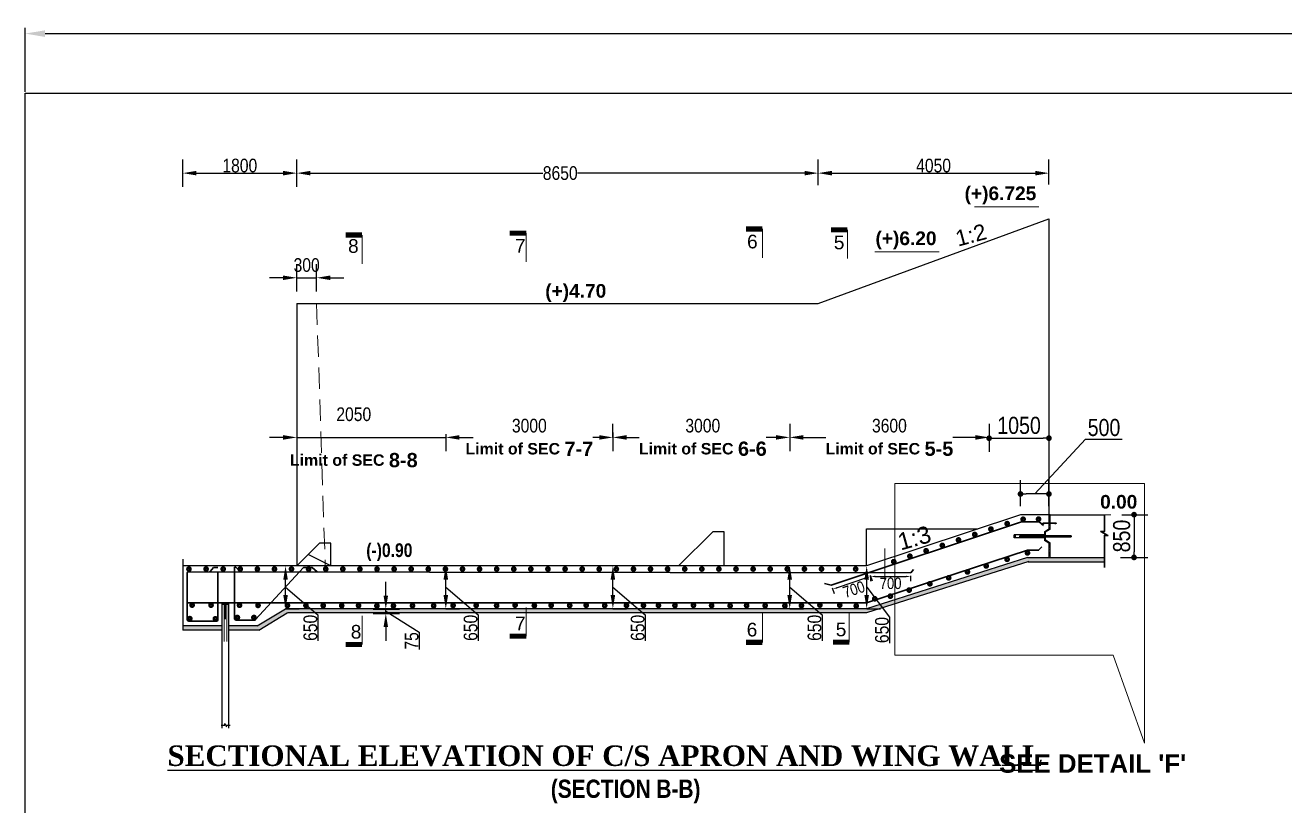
# Model space of a CAD drawing. Extents: x -358915 to 1258323, y -1667244 to -305611.
# Drawn here: x 553747 to 575852, y -1477114 to -1463416 of the extents above; entities that cross this region are included whole.
import ezdxf

# ---------------------------------------------------------------- set-up
doc = ezdxf.new("R2010")
doc.units = 0
doc.header["$LTSCALE"] = 300
doc.header["$MEASUREMENT"] = 0
doc.linetypes.add('DASHED2', pattern=[9.525, 6.35, -3.175])
doc.linetypes.add('HIDDEN', pattern=[0.375, 0.25, -0.125])
doc.layers.get('0').update_dxf_attribs({"linetype": 'CONTINUOUS'})
doc.layers.get('DEFPOINTS').update_dxf_attribs({"linetype": 'CONTINUOUS'})
for name, color, linetype, lineweight in [('Dim', 7, 'CONTINUOUS', 9), ('HATCH', 252, 'CONTINUOUS', 5), ('line2', 3, 'CONTINUOUS', 30), ('ROD', 1, 'CONTINUOUS', 30), ('slop', 8, 'CONTINUOUS', 9)]:
    doc.layers.add(name, color=color, linetype=linetype, lineweight=lineweight)
for name, color, linetype in [('DOTTED', 240, 'DASHED2'), ('LINE', 7, 'CONTINUOUS'), ('TEXT', 10, 'CONTINUOUS'), ('TXT', 7, 'CONTINUOUS')]:
    doc.layers.add(name, color=color, linetype=linetype)
doc.styles.add('Arial', font='arial.ttf')
doc.styles.add('DIM', font='isocp3.shx')
doc.styles.add('dimText', font='ARIALN.TTF')
doc.dimstyles.new('3', dxfattribs={"dimtxt": 225, "dimasz": 350, "dimexe": 100, "dimexo": 25, "dimgap": 9, "dimtad": 0, "dimdec": 0, "dimzin": 0, "dimdsep": 46, "dimtxsty": 'Standard', "dimcen": 0, "dimclrd": 5, "dimclre": 6, "dimclrt": 256, "dimadec": 0, "dimazin": 0, "dimtfac": 1, "dimtdec": 0, "dimtofl": 0, "dimtmove": 2, "dimatfit": 3, "dimfxl": 1, "dimtolj": 1, "dimtzin": 0, "dimarcsym": 0})
doc.dimstyles.new('dim n_120', dxfattribs={"dimtxt": 240, "dimasz": 240, "dimexe": 240, "dimexo": 150, "dimgap": 100, "dimtad": 2, "dimdec": 0, "dimzin": 0, "dimdsep": 46, "dimtxsty": 'DIM', "dimcen": 350, "dimclrd": 5, "dimclre": 5, "dimclrt": 7, "dimadec": 0, "dimazin": 0, "dimtfac": 1, "dimtdec": 0, "dimtmove": 0, "dimatfit": 3, "dimfxl": 240, "dimfxlon": 1, "dimtolj": 1, "dimtzin": 0, "dimarcsym": 0})
pattern_1 = [(37.5, (219176.419, -1491581.964), (-0.31496679, 9.63411885), [0, -7.6, 0, -8.5, 0, -8.125]), (7.5, (219176.419, -1491581.964), (8.84888353, 14.11073033), [0, -4.1, 0, -6.85, 0, -2.625]), (327.5, (219170.269, -1491581.964), (15.5707093, 0.02829527), [0, -2.5, 0, -9, 0, -11.75]), (317.5, (219170.269, -1491581.964), (15.030633, 4.3883778), [0, -1.25, 0, -5.9, 0, -6.75])]

# ---------------------------------------------------------------- blocks, each defined once
blk = doc.blocks.new('*D661')
at = {"layer": 'DEFPOINTS', "color": 0, "ltscale": 50, "transparency": 16777216}
for p in [(558316, -1472905), (558354, -1472905), (558316, -1473655)]:
    blk.add_point(p, dxfattribs=at)
at = {"layer": 'Dim', "color": 5, "lineweight": -2, "ltscale": 50, "transparency": 16777216}
for p, q in [((558316, -1472905), (558076, -1472905)), ((558316, -1473415), (558316, -1473145)), ((558316, -1473280), (558885, -1473763)), ((558316, -1473655), (558556, -1473655)), ((558885, -1473763), (558885, -1474219))]:
    blk.add_line(p, q, dxfattribs=at)
at = {"layer": 'Dim', "color": 5, "ltscale": 50, "transparency": 16777216}
for points in [[(558276, -1473145), (558356, -1473145), (558316, -1472905)], [(558276, -1473415), (558356, -1473415), (558316, -1473655)]]:
    blk.add_solid(points, dxfattribs=at)
at = {"layer": 'Dim', "color": 7, "ltscale": 50, "transparency": 16777216, "insert": (558752, -1473991), "char_height": 240, "attachment_point": 5, "rotation": 90, "style": 'dimText'}
blk.add_mtext('\\A1;650', dxfattribs=at)
blk = doc.blocks.new('*D662')
at = {"layer": 'DEFPOINTS', "color": 0, "ltscale": 50, "transparency": 16777216}
for p in [(558513, -1466012), (556512, -1466503), (558513, -1466532)]:
    blk.add_point(p, dxfattribs=at)
at = {"layer": 'Dim', "color": 5, "lineweight": -2, "ltscale": 50, "transparency": 16777216}
for p, q in [((556512, -1466252), (556512, -1465772)), ((558513, -1466252), (558513, -1465772)), ((556752, -1466012), (558273, -1466012))]:
    blk.add_line(p, q, dxfattribs=at)
at = {"layer": 'Dim', "color": 5, "ltscale": 50, "transparency": 16777216}
for points in [[(556752, -1465972), (556752, -1466052), (556512, -1466012)], [(558273, -1465972), (558273, -1466052), (558513, -1466012)]]:
    blk.add_solid(points, dxfattribs=at)
at = {"layer": 'Dim', "color": 7, "ltscale": 50, "transparency": 16777216, "insert": (557513, -1465880), "char_height": 240, "attachment_point": 5, "style": 'dimText'}
blk.add_mtext('\\A1;1800', dxfattribs=at)
blk = doc.blocks.new('*D663')
at = {"layer": 'DEFPOINTS', "color": 0, "ltscale": 50, "transparency": 16777216}
for p in [(571713, -1466012), (567663, -1466375), (571713, -1466364)]:
    blk.add_point(p, dxfattribs=at)
at = {"layer": 'Dim', "color": 5, "lineweight": -2, "ltscale": 50, "transparency": 16777216}
for p, q in [((567663, -1466225), (567663, -1465772)), ((571713, -1466214), (571713, -1465772)), ((567903, -1466012), (571473, -1466012))]:
    blk.add_line(p, q, dxfattribs=at)
at = {"layer": 'Dim', "color": 5, "ltscale": 50, "transparency": 16777216}
for points in [[(567903, -1465972), (567903, -1466052), (567663, -1466012)], [(571473, -1465972), (571473, -1466052), (571713, -1466012)]]:
    blk.add_solid(points, dxfattribs=at)
at = {"layer": 'Dim', "color": 7, "ltscale": 50, "transparency": 16777216, "insert": (569688, -1465880), "char_height": 240, "attachment_point": 5, "style": 'dimText'}
blk.add_mtext('\\A1;4050', dxfattribs=at)
blk = doc.blocks.new('*D664')
at = {"layer": 'DEFPOINTS', "color": 0, "ltscale": 50, "transparency": 16777216}
for p in [(558513, -1466012), (567663, -1466012), (558513, -1466513)]:
    blk.add_point(p, dxfattribs=at)
at = {"layer": 'Dim', "color": 5, "lineweight": -2, "ltscale": 50, "transparency": 16777216}
for p, q in [((558513, -1466252), (558513, -1465772)), ((567663, -1466012), (567663, -1465772)), ((558753, -1466012), (562832, -1466012)), ((567423, -1466012), (563439, -1466012))]:
    blk.add_line(p, q, dxfattribs=at)
at = {"layer": 'Dim', "color": 5, "ltscale": 50, "transparency": 16777216}
for points in [[(558753, -1465972), (558753, -1466052), (558513, -1466012)], [(567423, -1465972), (567423, -1466052), (567663, -1466012)]]:
    blk.add_solid(points, dxfattribs=at)
at = {"layer": 'Dim', "color": 7, "ltscale": 50, "transparency": 16777216, "insert": (563136, -1466012), "char_height": 240, "attachment_point": 5, "style": 'dimText'}
blk.add_mtext('\\A1;8650', dxfattribs=at)
blk = doc.blocks.new('*D665')
at = {"layer": 'DEFPOINTS', "color": 0, "ltscale": 50, "transparency": 16777216}
for p in [(559703, -1473664), (559703, -1473739), (560075, -1473664)]:
    blk.add_point(p, dxfattribs=at)
at = {"layer": 'Dim', "color": 5, "lineweight": -2, "ltscale": 50, "transparency": 16777216}
for p, q in [((560075, -1473424), (560075, -1473184)), ((559853, -1473664), (560315, -1473664)), ((559853, -1473739), (560315, -1473739)), ((560075, -1473739), (560075, -1473664)), ((560075, -1473739), (560075, -1473664)), ((560075, -1473701), (560661, -1474069)), ((560075, -1473979), (560075, -1474219)), ((560661, -1474069), (560661, -1474371))]:
    blk.add_line(p, q, dxfattribs=at)
at = {"layer": 'Dim', "color": 5, "ltscale": 50, "transparency": 16777216}
for points in [[(560035, -1473424), (560115, -1473424), (560075, -1473664)], [(560035, -1473979), (560115, -1473979), (560075, -1473739)]]:
    blk.add_solid(points, dxfattribs=at)
at = {"layer": 'Dim', "color": 7, "ltscale": 50, "transparency": 16777216, "insert": (560529, -1474220), "char_height": 240, "attachment_point": 5, "rotation": 90, "style": 'dimText'}
blk.add_mtext('\\A1;75', dxfattribs=at)
blk = doc.blocks.new('*D679')
at = {"layer": 'DEFPOINTS', "color": 0, "ltscale": 50, "transparency": 16777216}
for p in [(558860, -1467848), (558860, -1468299), (558513, -1470661)]:
    blk.add_point(p, dxfattribs=at)
at = {"layer": 'Dim', "color": 5, "lineweight": -2, "ltscale": 50, "transparency": 16777216}
for p, q in [((558513, -1468088), (558513, -1467608)), ((558860, -1468088), (558860, -1467608)), ((558273, -1467848), (558033, -1467848)), ((558513, -1467848), (558860, -1467848)), ((559100, -1467848), (559340, -1467848))]:
    blk.add_line(p, q, dxfattribs=at)
at = {"layer": 'Dim', "color": 5, "ltscale": 50, "transparency": 16777216}
for points in [[(558273, -1467808), (558273, -1467888), (558513, -1467848)], [(559100, -1467808), (559100, -1467888), (558860, -1467848)]]:
    blk.add_solid(points, dxfattribs=at)
at = {"layer": 'Dim', "color": 7, "ltscale": 50, "transparency": 16777216, "insert": (558686, -1467626), "char_height": 240, "attachment_point": 5, "style": 'dimText'}
blk.add_mtext('\\A1;300', dxfattribs=at)
blk = doc.blocks.new('SEX')
at = {"layer": 'Dim', "color": 6, "ltscale": 500}
blk.add_lwpolyline([(0, 0, 60, 60, 0), (192, 0, 0, 0, 0)], format="xyseb", dxfattribs=at)
blk.add_lwpolyline([(0, -337), (0, 0), (0, 0)], dxfattribs=at)
blk = doc.blocks.new('_Dot')
at = {"color": 0, "linetype": 'ByBlock', "lineweight": -2}
blk.add_line((-0.5, 0), (-1, 0), dxfattribs=at)
at = {"color": 0, "linetype": 'ByBlock', "const_width": 0.5}
blk.add_lwpolyline([(-0.25, 0, 1), (0.25, 0, 1)], format="xyb", close=True, dxfattribs=at)
blk = doc.blocks.new('*D680')
at = {"layer": 'DEFPOINTS', "color": 0, "ltscale": 50, "transparency": 16777216}
for p in [(570663, -1470205, 0), (571713, -1470205, 0), (571713, -1470663)]:
    blk.add_point(p, dxfattribs=at)
at = {"layer": 'Dim', "color": 5, "lineweight": -2, "ltscale": 50, "transparency": 16777216}
for p, q in [((570663, -1470423), (570663, -1470903)), ((571713, -1470423), (571713, -1470903)), ((570763, -1470663), (571613, -1470663))]:
    blk.add_line(p, q, dxfattribs=at)
at = {"layer": 'Dim', "color": 5, "lineweight": -2, "ltscale": 50, "transparency": 16777216, "xscale": 100, "yscale": 100, "zscale": 100, "rotation": 180}
blk.add_blockref('_Dot', (570663, -1470663), dxfattribs=at)
at = {"layer": 'Dim', "color": 5, "lineweight": -2, "ltscale": 50, "transparency": 16777216, "xscale": 100, "yscale": 100, "zscale": 100}
blk.add_blockref('_Dot', (571713, -1470663), dxfattribs=at)
at = {"layer": 'Dim', "color": 7, "ltscale": 50, "transparency": 16777216, "insert": (571188, -1470440), "char_height": 300, "attachment_point": 5, "style": 'dimText'}
blk.add_mtext('\\A1;1050', dxfattribs=at)
blk = doc.blocks.new('*D681')
at = {"layer": 'DEFPOINTS', "color": 0, "ltscale": 50, "transparency": 16777216}
for p in [(571213, -1471642), (571213, -1472005), (571713, -1472005)]:
    blk.add_point(p, dxfattribs=at)
at = {"layer": 'Dim', "color": 5, "lineweight": -2, "ltscale": 50, "transparency": 16777216}
for p, q in [((571463, -1471642), (572357, -1470680)), ((572357, -1470680), (573000, -1470680)), ((571213, -1471855), (571213, -1471402)), ((571713, -1471855), (571713, -1471402)), ((571613, -1471642), (571313, -1471642))]:
    blk.add_line(p, q, dxfattribs=at)
at = {"layer": 'Dim', "color": 5, "lineweight": -2, "ltscale": 50, "transparency": 16777216, "xscale": 100, "yscale": 100, "zscale": 100, "rotation": 180}
blk.add_blockref('_Dot', (571213, -1471642), dxfattribs=at)
at = {"layer": 'Dim', "color": 5, "lineweight": -2, "ltscale": 50, "transparency": 16777216, "xscale": 100, "yscale": 100, "zscale": 100}
blk.add_blockref('_Dot', (571713, -1471642), dxfattribs=at)
at = {"layer": 'Dim', "color": 7, "ltscale": 50, "transparency": 16777216, "insert": (572679, -1470477), "char_height": 300, "attachment_point": 5, "style": 'dimText'}
blk.add_mtext('\\A1;500', dxfattribs=at)
blk = doc.blocks.new('*D682')
at = {"layer": 'DEFPOINTS', "color": 0, "ltscale": 50, "transparency": 16777216}
for p in [(572841, -1472005), (572441, -1472755), (573206, -1472755)]:
    blk.add_point(p, dxfattribs=at)
at = {"layer": 'Dim', "color": 5, "lineweight": -2, "ltscale": 50, "transparency": 16777216}
for p, q in [((572991, -1472005), (573446, -1472005)), ((573206, -1472105), (573206, -1472655)), ((572966, -1472755), (573446, -1472755))]:
    blk.add_line(p, q, dxfattribs=at)
at = {"layer": 'Dim', "color": 5, "lineweight": -2, "ltscale": 50, "transparency": 16777216, "xscale": 100, "yscale": 100, "zscale": 100}
for p, rotation in [((573206, -1472005), 90), ((573206, -1472755), 270)]:
    blk.add_blockref('_Dot', p, dxfattribs=dict(at, rotation=rotation))
at = {"layer": 'Dim', "color": 7, "ltscale": 50, "transparency": 16777216, "insert": (572990, -1472380), "char_height": 300, "attachment_point": 5, "rotation": 90, "style": 'dimText'}
blk.add_mtext('\\A1;850', dxfattribs=at)
blk = doc.blocks.new('*U77')
at = {"layer": 'ROD', "const_width": 53.8}
blk.add_lwpolyline([(22, 7, -1), (-22, -7, -1)], format="xyb", close=True, dxfattribs=at)
blk = doc.blocks.new('*U78')
at = {"layer": 'Dim', "color": 0, "linetype": 'ByBlock', "lineweight": -2, "transparency": 16777216}
for p in [(0, 0), (300, 0), (600, 0), (900, 0), (1200, 0), (1500, 0), (1800, 0), (2100, 0), (2400, 0), (2700, 0), (3000, 0), (3300, 0), (3600, 0), (3900, 0), (4200, 0), (4500, 0), (4800, 0), (5100, 0), (5400, 0), (5700, 0), (6000, 0), (6300, 0), (6600, 0), (6900, 0), (7200, 0), (7500, 0), (7800, 0), (8100, 0), (8400, 0), (8700, 0), (9000, 0), (9300, 0), (9600, 0), (9900, 0), (10200, 0), (10500, 0), (10800, 0), (11100, 0), (11400, 0), (11700, 0)]:
    blk.add_blockref('*U77', p, dxfattribs=at)
blk = doc.blocks.new('*U79')
at = {"layer": 'ROD', "const_width": 53.8}
blk.add_lwpolyline([(22, 7, -1), (-22, -7, -1)], format="xyb", close=True, dxfattribs=at)
blk = doc.blocks.new('*U80')
at = {"layer": 'Dim', "color": 0, "linetype": 'ByBlock', "lineweight": -2, "transparency": 16777216}
for p in [(0, 0), (300, 0), (600, 0), (900, 0), (1200, 0), (1500, 0), (1800, 0), (2100, 0)]:
    blk.add_blockref('*U79', p, dxfattribs=at)
blk = doc.blocks.new('huk')
at = {"layer": 'Dim'}
h = blk.add_hatch(dxfattribs=at)
h.set_pattern_fill('ANSI31', color=15)
h.set_pattern_definition([(45, (-358365.36117, -19477.47705), (-0.08838834765, 0.08838834765), [])])
h.paths.add_polyline_path([(13, 3, 0.75964), (-13, 3), (-94, 3, 4.674984), (-94, -6), (-12, -6, 0.637498), (12, -6), (94, -6, 4.674984), (94, 3)])
h.paths.add_polyline_path([(-6, 0, -1), (6, 0, -1)], flags=16)
at = {"layer": 'DOTTED', "color": 8}
for points in [[(-94, 3), (-13, 3)], [(13, 3), (94, 3)], [(-94, -6), (-12, -6)], [(12, -6), (94, -6)]]:
    blk.add_lwpolyline(points, dxfattribs=at)
blk.add_circle((0, 0), 6.04, dxfattribs=at)
for centre, radius, start, end in [((-104, -1), 11, 24.1477, 335.8523), ((0, 0), 13, 15.5565, 164.4435), ((104, -1), 11, 204.1477, 155.8523), ((0, 0), 13, 204.9652, 335.0348)]:
    blk.add_arc(centre, radius, start, end, dxfattribs=at)
blk = doc.blocks.new('*D687')
at = {"layer": 'DEFPOINTS', "color": 0, "ltscale": 50, "transparency": 16777216}
for p in [(568560, -1473019), (567896, -1473240), (567920, -1473312)]:
    blk.add_point(p, dxfattribs=at)
at = {"layer": 'Dim', "color": 5, "lineweight": -2, "ltscale": 50, "transparency": 16777216}
for p, q in [((568576, -1473066), (568609, -1473166)), ((567911, -1473287), (567945, -1473388)), ((568508, -1473116), (567995, -1473287))]:
    blk.add_line(p, q, dxfattribs=at)
at = {"layer": 'Dim', "color": 5, "ltscale": 50, "transparency": 16777216}
for points in [[(568504, -1473103), (568512, -1473128), (568584, -1473090)], [(567991, -1473274), (568000, -1473299), (567920, -1473312)]]:
    blk.add_solid(points, dxfattribs=at)
at = {"layer": 'Dim', "color": 7, "ltscale": 50, "transparency": 16777216, "insert": (568290, -1473317), "char_height": 200, "attachment_point": 5, "rotation": 18.4305, "style": 'dimText'}
blk.add_mtext('\\A1;700', dxfattribs=at)
blk = doc.blocks.new('*D688')
at = {"layer": 'DEFPOINTS', "color": 0, "ltscale": 50, "transparency": 16777216}
for p in [(568584, -1473026), (569284, -1473026), (569284, -1473089)]:
    blk.add_point(p, dxfattribs=at)
at = {"layer": 'Dim', "color": 5, "lineweight": -2, "ltscale": 50, "transparency": 16777216}
for p, q in [((568584, -1473076), (568584, -1473169)), ((568664, -1473089), (569204, -1473089)), ((569284, -1473076), (569284, -1473169))]:
    blk.add_line(p, q, dxfattribs=at)
at = {"layer": 'Dim', "color": 5, "ltscale": 50, "transparency": 16777216}
for points in [[(568664, -1473076), (568664, -1473103), (568584, -1473089)], [(569204, -1473076), (569204, -1473103), (569284, -1473089)]]:
    blk.add_solid(points, dxfattribs=at)
at = {"layer": 'Dim', "color": 7, "ltscale": 50, "transparency": 16777216, "insert": (568934, -1473211), "char_height": 200, "attachment_point": 5, "style": 'dimText'}
blk.add_mtext('\\A1;700', dxfattribs=at)
blk = doc.blocks.new('*D720')
at = {"layer": 'DEFPOINTS', "color": 0, "ltscale": 50, "transparency": 16777216}
for p in [(558513, -1470152), (561128, -1470440, 0), (561128, -1470649)]:
    blk.add_point(p, dxfattribs=at)
at = {"layer": 'Dim', "color": 5, "lineweight": -2, "ltscale": 50, "transparency": 16777216}
for p, q in [((558513, -1470409), (558513, -1470889)), ((558273, -1470649), (558033, -1470649)), ((558513, -1470649), (561128, -1470649)), ((561128, -1470590), (561128, -1470889)), ((561368, -1470649), (561608, -1470649))]:
    blk.add_line(p, q, dxfattribs=at)
at = {"layer": 'Dim', "color": 5, "ltscale": 50, "transparency": 16777216}
for points in [[(558273, -1470609), (558273, -1470689), (558513, -1470649)], [(561368, -1470609), (561368, -1470689), (561128, -1470649)]]:
    blk.add_solid(points, dxfattribs=at)
at = {"layer": 'Dim', "color": 7, "ltscale": 50, "transparency": 16777216, "insert": (559513, -1470649), "char_height": 240, "attachment_point": 5, "style": 'dimText'}
blk.add_mtext('\\A1;2050\\P\\P{\\fArial|b1|i0|c0|p34;\\H0.8333x;Limit of SEC \\H1.25x;8-8}', dxfattribs=at)
blk = doc.blocks.new('*D721')
at = {"layer": 'DEFPOINTS', "color": 0, "ltscale": 50, "transparency": 16777216}
for p in [(561128, -1470440, 0), (564060, -1470649), (564060, -1470649)]:
    blk.add_point(p, dxfattribs=at)
at = {"layer": 'Dim', "color": 5, "lineweight": -2, "ltscale": 50, "transparency": 16777216}
for p, q in [((564060, -1470649), (564060, -1470409)), ((561128, -1470590), (561128, -1470889)), ((561368, -1470649), (561481, -1470649)), ((563820, -1470649), (563707, -1470649))]:
    blk.add_line(p, q, dxfattribs=at)
at = {"layer": 'Dim', "color": 5, "ltscale": 50, "transparency": 16777216}
for points in [[(561368, -1470609), (561368, -1470689), (561128, -1470649)], [(563820, -1470609), (563820, -1470689), (564060, -1470649)]]:
    blk.add_solid(points, dxfattribs=at)
at = {"layer": 'Dim', "color": 7, "ltscale": 50, "transparency": 16777216, "insert": (562594, -1470649), "char_height": 240, "attachment_point": 5, "style": 'dimText'}
blk.add_mtext('\\A1;3000\\P{\\fArial|b1|i0|c0|p34;\\H0.8333x;Limit of SEC \\H1.25x;7-7}', dxfattribs=at)
blk = doc.blocks.new('*D722')
at = {"layer": 'DEFPOINTS', "color": 0, "ltscale": 50, "transparency": 16777216}
for p in [(564060, -1470412), (567163, -1470240), (567163, -1470649)]:
    blk.add_point(p, dxfattribs=at)
at = {"layer": 'Dim', "color": 5, "lineweight": -2, "ltscale": 50, "transparency": 16777216}
for p, q in [((567163, -1470409), (567163, -1470889)), ((564060, -1470562), (564060, -1470889)), ((564300, -1470649), (564523, -1470649)), ((566923, -1470649), (566752, -1470649))]:
    blk.add_line(p, q, dxfattribs=at)
at = {"layer": 'Dim', "color": 5, "ltscale": 50, "transparency": 16777216}
for points in [[(564300, -1470609), (564300, -1470689), (564060, -1470649)], [(566923, -1470609), (566923, -1470689), (567163, -1470649)]]:
    blk.add_solid(points, dxfattribs=at)
at = {"layer": 'Dim', "color": 7, "ltscale": 50, "transparency": 16777216, "insert": (565638, -1470649), "char_height": 240, "attachment_point": 5, "style": 'dimText'}
blk.add_mtext('\\A1;3000\\P{\\fArial|b1|i0|c0|p34;\\H0.83333x;Limit of SEC \\H1.25x;6-6}', dxfattribs=at)
blk = doc.blocks.new('*D723')
at = {"layer": 'DEFPOINTS', "color": 0, "ltscale": 50, "transparency": 16777216}
for p in [(567163, -1470184), (570663, -1470240), (570663, -1470649)]:
    blk.add_point(p, dxfattribs=at)
at = {"layer": 'Dim', "color": 5, "lineweight": -2, "ltscale": 50, "transparency": 16777216}
for p, q in [((567163, -1470409), (567163, -1470889)), ((570663, -1470409), (570663, -1470889)), ((567403, -1470649), (567797, -1470649)), ((570423, -1470649), (570028, -1470649))]:
    blk.add_line(p, q, dxfattribs=at)
at = {"layer": 'Dim', "color": 5, "ltscale": 50, "transparency": 16777216}
for points in [[(567403, -1470609), (567403, -1470689), (567163, -1470649)], [(570423, -1470609), (570423, -1470689), (570663, -1470649)]]:
    blk.add_solid(points, dxfattribs=at)
at = {"layer": 'Dim', "color": 7, "ltscale": 50, "transparency": 16777216, "insert": (568913, -1470649), "char_height": 240, "attachment_point": 5, "style": 'dimText'}
blk.add_mtext('\\A1;3600\\P{\\fArial|b1|i0|c0|p34;\\H0.8333x;Limit of SEC \\H1.25x;5-5}', dxfattribs=at)
blk = doc.blocks.new('*D903')
at = {"layer": 'DEFPOINTS', "color": 0, "ltscale": 50, "transparency": 16777216}
for p in [(568514, -1472905), (568552, -1472905), (568514, -1473655)]:
    blk.add_point(p, dxfattribs=at)
at = {"layer": 'Dim', "color": 5, "lineweight": -2, "ltscale": 50, "transparency": 16777216}
for p, q in [((568514, -1472905), (568274, -1472905)), ((568514, -1473415), (568514, -1473145)), ((568514, -1473280), (568916, -1473802)), ((568514, -1473655), (568754, -1473655)), ((568916, -1473802), (568916, -1474257))]:
    blk.add_line(p, q, dxfattribs=at)
at = {"layer": 'Dim', "color": 5, "ltscale": 50, "transparency": 16777216}
for points in [[(568474, -1473145), (568554, -1473145), (568514, -1472905)], [(568474, -1473415), (568554, -1473415), (568514, -1473655)]]:
    blk.add_solid(points, dxfattribs=at)
at = {"layer": 'Dim', "color": 7, "ltscale": 50, "transparency": 16777216, "insert": (568783, -1474030), "char_height": 240, "attachment_point": 5, "rotation": 90, "style": 'dimText'}
blk.add_mtext('\\A1;650', dxfattribs=at)
blk = doc.blocks.new('*D1363')
at = {"layer": 'DEFPOINTS', "color": 0, "ltscale": 50, "transparency": 16777216}
for p in [(561128, -1472905), (561166, -1472905), (561128, -1473655)]:
    blk.add_point(p, dxfattribs=at)
at = {"layer": 'Dim', "color": 5, "lineweight": -2, "ltscale": 50, "transparency": 16777216}
for p, q in [((561128, -1472905), (560888, -1472905)), ((561128, -1473415), (561128, -1473145)), ((561128, -1473280), (561697, -1473763)), ((561128, -1473655), (561368, -1473655)), ((561697, -1473763), (561697, -1474219))]:
    blk.add_line(p, q, dxfattribs=at)
at = {"layer": 'Dim', "color": 5, "ltscale": 50, "transparency": 16777216}
for points in [[(561088, -1473145), (561168, -1473145), (561128, -1472905)], [(561088, -1473415), (561168, -1473415), (561128, -1473655)]]:
    blk.add_solid(points, dxfattribs=at)
at = {"layer": 'Dim', "color": 7, "ltscale": 50, "transparency": 16777216, "insert": (561564, -1473991), "char_height": 240, "attachment_point": 5, "rotation": 90, "style": 'dimText'}
blk.add_mtext('\\A1;650', dxfattribs=at)
blk = doc.blocks.new('*D1364')
at = {"layer": 'DEFPOINTS', "color": 0, "ltscale": 50, "transparency": 16777216}
for p in [(564060, -1472905), (564098, -1472905), (564060, -1473655)]:
    blk.add_point(p, dxfattribs=at)
at = {"layer": 'Dim', "color": 5, "lineweight": -2, "ltscale": 50, "transparency": 16777216}
for p, q in [((564060, -1472905), (563820, -1472905)), ((564060, -1473415), (564060, -1473145)), ((564060, -1473280), (564629, -1473763)), ((564060, -1473655), (564300, -1473655)), ((564629, -1473763), (564629, -1474219))]:
    blk.add_line(p, q, dxfattribs=at)
at = {"layer": 'Dim', "color": 5, "ltscale": 50, "transparency": 16777216}
for points in [[(564020, -1473145), (564100, -1473145), (564060, -1472905)], [(564020, -1473415), (564100, -1473415), (564060, -1473655)]]:
    blk.add_solid(points, dxfattribs=at)
at = {"layer": 'Dim', "color": 7, "ltscale": 50, "transparency": 16777216, "insert": (564496, -1473991), "char_height": 240, "attachment_point": 5, "rotation": 90, "style": 'dimText'}
blk.add_mtext('\\A1;650', dxfattribs=at)
blk = doc.blocks.new('*D1365')
at = {"layer": 'DEFPOINTS', "color": 0, "ltscale": 50, "transparency": 16777216}
for p in [(567163, -1472905), (567200, -1472905), (567163, -1473655)]:
    blk.add_point(p, dxfattribs=at)
at = {"layer": 'Dim', "color": 5, "lineweight": -2, "ltscale": 50, "transparency": 16777216}
for p, q in [((567163, -1472905), (566923, -1472905)), ((567163, -1473415), (567163, -1473145)), ((567163, -1473280), (567731, -1473763)), ((567163, -1473655), (567403, -1473655)), ((567731, -1473763), (567731, -1474219))]:
    blk.add_line(p, q, dxfattribs=at)
at = {"layer": 'Dim', "color": 5, "ltscale": 50, "transparency": 16777216}
for points in [[(567123, -1473145), (567203, -1473145), (567163, -1472905)], [(567123, -1473415), (567203, -1473415), (567163, -1473655)]]:
    blk.add_solid(points, dxfattribs=at)
at = {"layer": 'Dim', "color": 7, "ltscale": 50, "transparency": 16777216, "insert": (567599, -1473991), "char_height": 240, "attachment_point": 5, "rotation": 90, "style": 'dimText'}
blk.add_mtext('\\A1;650', dxfattribs=at)
blk = doc.blocks.new('*D1503')
at = {"layer": 'DEFPOINTS', "color": 0, "ltscale": 0.5, "transparency": 16777216}
for p in [(604633, -1463563), (553747, -1464611), (604633, -1464611)]:
    blk.add_point(p, dxfattribs=at)
at = {"layer": 'LINE', "color": 6, "lineweight": -2, "ltscale": 0.5, "transparency": 16777216}
for p, q in [((553747, -1464586), (553747, -1463463)), ((604633, -1464586), (604633, -1463463))]:
    blk.add_line(p, q, dxfattribs=at)
at = {"layer": 'LINE', "color": 5, "lineweight": -2, "ltscale": 0.5, "transparency": 16777216}
for p, q in [((554097, -1463563), (578674, -1463563)), ((604283, -1463563), (579705, -1463563))]:
    blk.add_line(p, q, dxfattribs=at)
at = {"layer": 'LINE', "color": 5, "ltscale": 0.5, "transparency": 16777216}
for points in [[(554097, -1463505), (554097, -1463622), (553747, -1463563)], [(604283, -1463505), (604283, -1463622), (604633, -1463563)]]:
    blk.add_solid(points, dxfattribs=at)
at = {"layer": 'LINE', "ltscale": 0.5, "transparency": 16777216, "insert": (579190, -1463563), "char_height": 225, "attachment_point": 5}
blk.add_mtext('\\A1;50886', dxfattribs=at)

msp = doc.modelspace()

# ---------------------------------------------------------------- hatches: boundary and pattern name
at = {"layer": 'Dim'}
h = msp.add_hatch(dxfattribs=at)
h.set_pattern_fill('AR-SAND', color=8, scale=5)
h.set_pattern_definition(pattern_1)
h.paths.add_polyline_path([(571732.6, -1472005.5), (571712.6, -1472005.5), (571712.6, -1472255.5), (571632.6, -1472305.5), (571632.6, -1472349.4), (571652.6, -1472349.4), (571652.6, -1472312.6), (571732.6, -1472262.6)])
h = msp.add_hatch(color=15, dxfattribs=at)
h.dxf.hatch_style = 1
h.paths.add_polyline_path([(571128.1, -1472361.5), (571102.6, -1472361.5), (571102.7, -1472411.5), (571128.2, -1472411.5)])
h = msp.add_hatch(color=15, dxfattribs=at)
h.dxf.hatch_style = 1
h.paths.add_polyline_path([(572102.5, -1472376.4), (572102.5, -1472396.4), (571203, -1472396.4), (571203, -1472376.4)])
h = msp.add_hatch(dxfattribs=at)
h.set_pattern_fill('AR-SAND', color=8, scale=5)
h.set_pattern_definition(pattern_1)
h.paths.add_polyline_path([(571712.6, -1472755.5), (571732.6, -1472755.5), (571732.6, -1472498.3), (571652.6, -1472448.3), (571652.6, -1472411.5), (571632.6, -1472411.5), (571632.6, -1472455.5), (571712.6, -1472505.5)])
at = {"layer": 'HATCH', "ltscale": 10}
h = msp.add_hatch(dxfattribs=at)
h.set_pattern_fill('ANSI31', color=256, scale=375, angle=45, style=0)
h.set_pattern_definition([(90, (540600.46, -1464532.215), (-46.875, 7e-15), [])])
h.paths.add_polyline_path([(557202.6, -1474231.7), (557246.8, -1474231.7), (557246.8, -1474218.2), (557274.9, -1474244.2), (557274.9, -1474231.7), (557322.6, -1474231.7), (557322.6, -1473580.9), (557202.6, -1473580.9)])
at = {"layer": 'LINE', "lineweight": 15}
h = msp.add_hatch(dxfattribs=at)
h.set_pattern_fill('AR-CONC', color=51, scale=20, style=0)
h.set_pattern_definition([(50, (-2256354.67, -752846.85), (143.4520365, -12.550427), [15, -165]), (355, (-2256354.67, -752846.85), (-27.750267, 150.438427), [12, -132]), (100.4514445, (-2256342.72, -752847.9), (115.7017693, 137.887998), [12.7480384, -140.2284224]), (46.1842, (-2256354.67, -752806.85), (213.448266, -33.103856), [22.5, -247.5]), (96.6356355, (-2256336.88, -752809.6), (186.932389, 194.82372), [19.122068, -210.342752]), (351.184164, (-2256354.67, -752806.85), (186.932389, 194.82372), [18, -198]), (21, (-2256334.67, -752816.85), (119.3814104, -80.523778), [15, -165]), (326, (-2256334.67, -752816.85), (48.6630664, 145.030009), [12, -132]), (71.451445, (-2256324.72, -752823.56), (168.0444753, 64.5062306), [12.748038, -140.2284224]), (37.5, (-2256354.67, -752846.85), (2.4319711, 66.5787708), [0, -130.4, 0, -134, 0, -132.5]), (7.5, (-2256354.67, -752846.85), (52.6139075, 78.8823424), [0, -76.4, 0, -127.4, 0, -50.5]), (327.5, (-2256399.27, -752846.85), (106.7644872, -4.5109743), [0, -50, 0, -156, 0, -207]), (317.5, (-2256419.27, -752846.85), (116.637234, 20.0209965), [0, -65, 0, -103.6, 0, -147])])
h.paths.add_polyline_path([(557322.6, -1473955.5), (557322.6, -1474030.3), (557844, -1474030.3), (558343.4, -1473730.5), (563596.1, -1473730.5), (566255, -1473730.5), (568512.9, -1473730.5), (571346.2, -1472830.5), (572686.8, -1472830.5), (572686.8, -1472755.5), (572182.6, -1472755.5), (571334.6, -1472755.5), (569482.4, -1473342.8), (568512.9, -1473655.5), (566243.7, -1473655.5), (563584.2, -1473655.5), (558316.3, -1473655.5), (557816.8, -1473955.5)])
h.paths.add_polyline_path([(557202.6, -1474030.3), (557202.6, -1473955.5), (556513.4, -1473955.5), (556513.4, -1474030.3)])

# ---------------------------------------------------------------- linework, layer by layer
for p, q in [((571652.6, -1472360.8, 0), (571102.6, -1472361.5, 0)), ((571652.6, -1472411.5, 0), (571102.7, -1472411.5, 0))]:
    msp.add_line(p, q)
at = {"elevation": 0}
for points in [[(571102.7, -1472411.5), (571102.6, -1472361.5)], [(571128.2, -1472411.5), (571128.1, -1472361.5)]]:
    msp.add_lwpolyline(points, dxfattribs=at)
at = {"layer": 'Dim', "color": 8, "ltscale": 500}
for p, q in [((571535.5, -1466605.5, 0), (570405.3, -1466605.5, 0)), ((569784.7, -1467394.7), (568654.5, -1467394.7))]:
    msp.add_line(p, q, dxfattribs=at)
at = {"layer": 'Dim', "ltscale": 500}
msp.add_line((571771.3, -1472005.5, 0), (572797.2, -1472005.5, 0), dxfattribs=at)
at = {"layer": 'Dim', "ltscale": 50, "elevation": 0}
msp.add_lwpolyline([(568832.9, -1472599.6), (568832.9, -1473151.7)], dxfattribs=at)
at = {"layer": 'DOTTED', "color": 0, "linetype": 'HIDDEN', "lineweight": 20, "ltscale": 5, "elevation": 0}
msp.add_lwpolyline([(558860.3, -1468299), (559012.6, -1472905.5)], dxfattribs=at)
at = {"layer": 'DOTTED', "color": 7, "linetype": 'HIDDEN', "lineweight": 20, "ltscale": 3000000.0, "elevation": 0}
for points in [[(572839.9, -1474471.5), (569009, -1474471.5), (569009, -1471457.6), (573388.3, -1471457.6), (573388.3, -1474729.2)], [(573388.3, -1474729.2), (573388.3, -1476016), (572839.9, -1474471.5)]]:
    msp.add_lwpolyline(points, dxfattribs=at)
at = {"layer": 'LINE', "ltscale": 500}
for p, q in [((567662.6, -1468299, 0), (571712.6, -1466813.6, 0)), ((558512.6, -1468299, 0), (558512.6, -1472905.5, 0)), ((571712.6, -1472005.5, 0), (572689.4, -1472005.5, 0)), ((566012.9, -1472305.1, 0), (565812.9, -1472305.1, 0)), ((566012.9, -1472905.5, 0), (566012.9, -1472305.5, 0)), ((568512.9, -1472905.5, 0), (568512.9, -1472255.5, 0)), ((568512.9, -1472255.5, 0), (570462.9, -1472255.5, 0)), ((559111.9, -1472505.1, 0), (558911.9, -1472505.1, 0)), ((559111.9, -1472905.5, 0), (559111.9, -1472505.1, 0)), ((571334.6, -1472755.5, 0), (572686.8, -1472755.5, 0)), ((571346.2, -1472830.5, 0), (572686.8, -1472830.5, 0))]:
    msp.add_line(p, q, dxfattribs=at)
at = {"layer": 'LINE'}
for p, q in [((557202.6, -1475750.4, 0), (557202.6, -1473555.5, 0)), ((557322.6, -1473555.5, 0), (557202.6, -1473555.5, 0)), ((557322.6, -1473580.5, 0), (557202.6, -1473580.5, 0)), ((557262.6, -1473841.4, 0), (557262.6, -1473555.5, 0)), ((557322.6, -1475750.4, 0), (557322.6, -1473555.5, 0)), ((557202.6, -1473955.5, 0), (556513.4, -1473955.5, 0)), ((557816.8, -1473955.5, 0), (557322.6, -1473955.5, 0)), ((557202.6, -1474030.3, 0), (556513.4, -1474030.3, 0)), ((557844, -1474030.3, 0), (557322.6, -1474030.3, 0))]:
    msp.add_line(p, q, dxfattribs=at)
msp.add_lwpolyline([(604632.6, -1500594.3), (553746.6, -1500594.3), (553746.6, -1464610.7), (604632.6, -1464610.7)], close=True, dxfattribs=at)
at = {"layer": 'LINE', "ltscale": 500, "elevation": 0}
for points in [[(571712.6, -1466813.5), (571712.6, -1472005.5)], [(571712.6, -1466813.5), (571712.6, -1472005.5)], [(558512.6, -1468299), (567662.6, -1468299)], [(571712.6, -1472005.5), (571212.9, -1472005.5), (568512.9, -1472905.5), (556513.4, -1472905.5)], [(565812.9, -1472305.1), (565213, -1472905.5)], [(558911.9, -1472505.1), (558511.9, -1472905.5)], [(556513.4, -1472786.3), (556513.4, -1474030.3)], [(571334.6, -1472755.5), (568512.9, -1473655.5), (558316.3, -1473655.5)], [(571357.3, -1472826.9), (568512.9, -1473730.5), (558349.3, -1473730.5)], [(557816.8, -1473955.5), (558316.3, -1473655.5)], [(557844, -1474030.3), (558343.4, -1473730.5)]]:
    msp.add_lwpolyline(points, dxfattribs=at)
at = {"layer": 'LINE', "lineweight": 15, "elevation": 0}
for points in [[(571712.6, -1472161.3), (571712.6, -1472255.5), (571632.6, -1472305.5), (571632.6, -1472360.8)], [(571732.6, -1472161.6), (571732.6, -1472262.6), (571652.6, -1472312.6), (571652.6, -1472376.4)], [(571712.6, -1472005.5), (571712.6, -1472161.3)], [(571732.6, -1472005.5), (571732.6, -1472161.6)], [(571632.6, -1472411.5), (571632.6, -1472455.5), (571712.6, -1472505.5), (571712.6, -1472755.5)], [(571652.6, -1472396.4), (571652.6, -1472448.3), (571732.6, -1472498.3), (571732.6, -1472755.5)]]:
    msp.add_lwpolyline(points, dxfattribs=at)
at = {"layer": 'LINE', "color": 8, "linetype": 'DASHED2', "ltscale": 2000000.0, "elevation": 0}
msp.add_lwpolyline([(559111.9, -1472905.5), (558711.9, -1472705.3)], dxfattribs=at)
at = {"layer": 'LINE', "elevation": 0}
msp.add_lwpolyline([(557188.3, -1475700.4), (557251.3, -1475700.4), (557251.3, -1475671.9), (557279.3, -1475727.3), (557279.3, -1475700.4), (557345.7, -1475700.4)], dxfattribs=at)
at = {"layer": 'line2', "color": 2}
msp.add_line((572102.5, -1472396.4, 0), (572102.5, -1472376.4, 0), dxfattribs=at)
at = {"layer": 'line2', "color": 1, "elevation": 0}
for points in [[(571712.6, -1472005.5), (571732.6, -1472005.5)], [(571732.6, -1472163.6), (571728.4, -1472167), (571722.5, -1472168.4), (571716.2, -1472166.8), (571712.6, -1472163.9)], [(571732.6, -1472755.5), (571712.6, -1472755.5)]]:
    msp.add_lwpolyline(points, dxfattribs=at)
at = {"layer": 'line2', "color": 5, "elevation": 0}
msp.add_lwpolyline([(572689.4, -1472005.5), (572689.4, -1472300.1), (572621.1, -1472300.1), (572748.7, -1472371.1), (572686.8, -1472370.4), (572686.8, -1472931.1)], dxfattribs=at)
at = {"layer": 'line2', "color": 2, "elevation": 0}
for points in [[(571203, -1472376.4), (572102.5, -1472376.4)], [(571203, -1472376.4), (571203, -1472396.4)], [(571203, -1472396.4), (572102.5, -1472396.4)]]:
    msp.add_lwpolyline(points, dxfattribs=at)
at = {"layer": 'ROD', "ltscale": 500, "elevation": 0}
for points in [[(571543.9, -1472130.5), (571233.2, -1472130.5), (567889.5, -1473244.7)], [(571615.1, -1472195.1), (571543.9, -1472130.5)], [(558196.7, -1473551.9), (568512.9, -1473551.9), (571334.6, -1472630.5), (571531.2, -1472630.5), (571586.1, -1472569.1)], [(557128.6, -1472930.5), (557053.6, -1472930.5), (556991, -1473000.1)], [(557418, -1472928.7), (557443, -1472928.7), (557505.6, -1472998.3)], [(558630.8, -1472930.5), (558780.8, -1472930.5), (558867.8, -1473009.3)], [(569335.5, -1472965.8), (569286.4, -1473024.8)], [(567776.6, -1473213.3), (567889.5, -1473244.7)], [(558333.6, -1473551.9), (556591, -1473551.9)]]:
    msp.add_lwpolyline(points, dxfattribs=at)
at = {"layer": 'ROD', "const_width": 53.8, "elevation": 0}
for points in [[(571277.7, -1472071.9, -1), (571240.8, -1472099.6, -1)], [(571548.3, -1472069.7, -1), (571511.3, -1472097.4, -1)], [(571354.6, -1472661.4, -1), (571317.7, -1472689.1, -1)], [(570630.2, -1472890.6, -1), (570593.2, -1472918.3, -1)], [(570996.6, -1472774.9, -1), (570959.7, -1472802.6, -1)], [(569971.5, -1473100.1, -1), (569934.6, -1473127.8, -1)], [(570300.9, -1472996.1, -1), (570263.9, -1473023.9, -1)], [(569277.8, -1473314.9, -1), (569240.9, -1473342.7, -1)], [(569642.2, -1473203.9, -1), (569605.2, -1473231.6, -1)], [(568673.7, -1473467.2, -1), (568636.7, -1473494.9, -1)], [(568948.5, -1473421, -1), (568911.5, -1473448.7, -1)], [(556695.1, -1473578.7, -1), (556658.2, -1473606.4, -1)], [(557026.3, -1473578.7, -1), (556989.3, -1473606.4, -1)], [(557526.9, -1473581.4, -1), (557489.9, -1473609.1, -1)], [(557851.2, -1473583.1, -1), (557814.2, -1473610.8, -1)], [(558368, -1473584.8, -1), (558331, -1473612.5, -1)], [(558692.3, -1473586.5, -1), (558655.3, -1473614.2, -1)], [(558995.1, -1473586.3, -1), (558958.1, -1473614, -1)], [(559319.4, -1473588, -1), (559282.4, -1473615.7, -1)], [(559615.3, -1473586.3, -1), (559578.4, -1473614, -1)], [(559936.8, -1473590.8, -1), (559899.8, -1473618.5, -1)], [(560226.9, -1473590.1, -1), (560189.9, -1473617.8, -1)], [(560561.9, -1473588.6, -1), (560524.9, -1473616.3, -1)], [(560933.5, -1473589.9, -1), (560896.6, -1473617.6, -1)], [(561274, -1473583.7, -1), (561237, -1473611.4, -1)], [(561680.1, -1473583.1, -1), (561643.1, -1473610.8, -1)], [(562038.7, -1473586.7, -1), (562001.7, -1473614.4, -1)], [(562363, -1473579.2, -1), (562326, -1473606.9, -1)], [(562700.2, -1473587.8, -1), (562663.2, -1473615.5, -1)], [(562996.1, -1473583.4, -1), (562959.1, -1473611.1, -1)], [(563320.4, -1473585.1, -1), (563283.4, -1473612.8, -1)], [(563610.5, -1473581.2, -1), (563573.5, -1473608.9, -1)], [(563934.8, -1473586.2, -1), (563897.8, -1473613.9, -1)], [(564316.5, -1473582.9, -1), (564279.5, -1473610.6, -1)], [(564615.1, -1473583.3, -1), (564578.1, -1473611, -1)], [(564878.1, -1473583.3, -1), (564841.2, -1473611, -1)], [(565168.2, -1473584.4, -1), (565131.2, -1473612.1, -1)], [(565492.5, -1473581.4, -1), (565455.5, -1473609.1, -1)], [(565811.5, -1473586.9, -1), (565774.6, -1473614.6, -1)], [(566135.8, -1473588.7, -1), (566098.9, -1473616.4, -1)], [(566425.9, -1473585.8, -1), (566388.9, -1473613.5, -1)], [(566750.2, -1473587.5, -1), (566713.2, -1473615.2, -1)], [(567097.6, -1473589.7, -1), (567060.6, -1473617.4, -1)], [(567387.7, -1473586.2, -1), (567350.7, -1473613.9, -1)], [(567712, -1473577.5, -1), (567675, -1473605.2, -1)], [(568059.4, -1473579.7, -1), (568022.4, -1473607.4, -1)], [(568349.4, -1473593, -1), (568312.4, -1473620.7, -1)], [(556653.7, -1473815.2, -1), (556616.7, -1473842.9, -1)], [(557102.4, -1473818.6, -1), (557065.4, -1473846.3, -1)], [(557489, -1473795.6, -1), (557452, -1473823.3, -1)], [(557779.1, -1473795.6, -1), (557742.1, -1473823.3, -1)]]:
    msp.add_lwpolyline(points, format="xyb", close=True, dxfattribs=at)
at = {"layer": 'ROD', "ltscale": 500, "elevation": 0}
for points in [[(569286.4, -1473024.8), (556618.4, -1473005.7, 0.4142136), (556588.4, -1473035.7), (556588.4, -1473844.4, 0.4142134), (556618.4, -1473874.4), (557098.6, -1473874.8, 0.4142137), (557128.6, -1473844.8), (557128.6, -1473024.8)], [(557418, -1472928.7), (557418, -1473823.9, 0.4142136), (557448, -1473853.9), (557769.4, -1473855.7, 0.1991234), (557790.6, -1473846.9), (558630.8, -1472930.5)]]:
    msp.add_lwpolyline(points, format="xyb", dxfattribs=at)
at = {"layer": 'slop'}
msp.add_line((558611.9, -1472905.5, 0), (558611.9, -1472905.5, 0), dxfattribs=at)

# ---------------------------------------------------------------- block references
at = {"layer": 'Dim', "color": 6, "xscale": -1.5, "yscale": 1.5, "zscale": 1.5}
for p in [(559657.7, -1467097.4), (562538.9, -1467063.8), (566685, -1466990.9), (568175.7, -1467006.9)]:
    msp.add_blockref('SEX', p, dxfattribs=at)
at = {"layer": 'Dim', "rotation": 18.55056652139877}
msp.add_blockref('*U80', (568988.3, -1472830, 0), dxfattribs=at)
at = {"layer": 'Dim'}
msp.add_blockref('*U78', (556620.8, -1472959.1, 0), dxfattribs=at)
at = {"layer": 'Dim', "color": 6, "xscale": 1.5, "yscale": 1.5, "zscale": 1.5, "rotation": 180}
for p in [(562538.9, -1474137.6), (566685, -1474246.3), (568209.5, -1474243.3), (559657.7, -1474284.6)]:
    msp.add_blockref('SEX', p, dxfattribs=at)
at = {"layer": 'line2', "color": 1, "xscale": -1}
msp.add_blockref('huk', (571722.5, -1472155.4, 0), dxfattribs=at)

# ---------------------------------------------------------------- texts
at = {"layer": 'TEXT', "ltscale": 500, "style": 'Arial'}
msp.add_text('1:3', height=300, rotation=15.54193, dxfattribs=at).set_placement((569109.9, -1472634.7, 0))
at = {"layer": 'TEXT', "color": 6, "attachment_point": 6, "style": 'Arial'}
for s, insert, char_height, width in [('{\\fArial|b1|i0|c0|p34;(+)6.725}', (571490.6, -1466402.2, 0), 240, 1826.208), ('{\\fArial|b1|i0|c0|p34;(+)6.20}', (569739.9, -1467191.5, 0), 240, 1826.208), ('{\\fArial|b1|i0|c0|p34;(+)4.70}', (563944.1, -1468114.1, 0), 240, 1504.163), ('{\\fArial|b1|i0|c0|p34;0.00}', (573263.2, -1471780.8, 0), 240, 1826.208), ('{\\fArial Narrow|b1|i0|c0|p34;(-)0.90}', (560542.3, -1472664.4, 0), 240, 1504.163), ("\\pxql;{\\fArial|b1|i0|c0|p34;\\C7;SEE DETAIL 'F'}", (574862, -1476373.5, 0), 324, 4023.175)]:
    msp.add_mtext(s, dxfattribs=dict(at, insert=insert, char_height=char_height, width=width))
at = {"layer": 'TEXT', "insert": (570044.9, -1467031.7, 0), "char_height": 280, "width": 730.841, "attachment_point": 1, "rotation": 14.95469, "style": 'Arial'}
msp.add_mtext('1:2', dxfattribs=at)
at = {"layer": 'TXT', "char_height": 240, "attachment_point": 5, "style": 'Arial'}
for s, insert in [('6', (566508, -1467213.6)), ('8', (559505.7, -1467291.8)), ('7', (562434.5, -1467286.5)), ('8', (559553.3, -1474061.9)), ('7', (562434.5, -1473914.9)), ('6', (566501.7, -1474023.6))]:
    msp.add_mtext(s, dxfattribs=dict(at, insert=insert))
for insert, width in [((568030.7, -1467229.7), 345.867), ((568064.5, -1474020.6), 241.562)]:
    msp.add_mtext('5', dxfattribs=dict(at, insert=insert, width=width))
at = {"layer": 'TXT', "color": 0, "insert": (556243.8, -1476562.8, 0), "char_height": 40, "width": 15830.822, "attachment_point": 4}
msp.add_mtext('\\A1;{\\fTimes New Roman|b1|i0|c0|p18;\\H9x;\\L\\C6;SECTIONAL ELEVATION OF C/S APRON AND WING WALL\\fArial Narrow|b1|i0|c0|p34;\\H0.8889x;\\l\\C0;\\P                                                                  (SECTION B-B)}', dxfattribs=at)

# ---------------------------------------------------------------- dimensions: what is measured, and where the dimension line sits
at = {"layer": 'Dim', "ltscale": 50}
for base, p1, p2, text, picture, middle in [((558512.6, -1466012.4, 0), (556512.4, -1466503.3, 0), (558512.6, -1466532.3, 0), '1800', '*D662', (557512.5, -1465879.9, 0)), ((571712.6, -1466012.4, 0), (567662.6, -1466375.2, 0), (571712.6, -1466363.6, 0), '4050', '*D663', (569687.6, -1465879.9, 0))]:
    dim = msp.add_linear_dim(base=base, p1=p1, p2=p2, text=text, dimstyle='dim n_120', override={"dimgap": 10, "dimtxsty": 'dimText', "dimtmove": 2}, dxfattribs=at)
    dim.commit()
    dim.dimension.update_dxf_attribs({"geometry": picture, "text_midpoint": middle})
for base, p1, p2, text, override, picture, middle in [((558512.6, -1466012.4, 0), (567662.6, -1466012.4, 0), (558512.6, -1466513.2, 0), '8650', {"dimgap": 10, "dimtxsty": 'dimText', "dimtmove": 2}, '*D664', (563135.7, -1466012.4, 0)), ((558860.3, -1467848.1, 0), (558512.6, -1470661.5, 0), (558860.3, -1468299, 0), '300', {"dimtxsty": 'dimText'}, '*D679', (558686.5, -1467848.1, 0)), ((561128.2, -1470648.9, 0), (558512.6, -1470151.7, 0), (561128.2, -1470440, 0), '2050\\P\\X{\\fArial|b1|i0|c0|p34;\\H0.8333x;Limit of SEC \\H1.25x;8-8}', {"dimgap": 10, "dimtxsty": 'dimText', "dimtmove": 2}, '*D720', (559512.8, -1470648.9, 0)), ((564060.1, -1470648.9, 0), (561128.2, -1470440, 0), (564060.1, -1470648.9, 0), '3000\\X{\\fArial|b1|i0|c0|p34;\\H0.8333x;Limit of SEC \\H1.25x;7-7}', {"dimgap": 10, "dimtxsty": 'dimText', "dimtmove": 2}, '*D721', (562594.1, -1470648.9, 0)), ((567162.6, -1470648.9, 0), (564060.1, -1470412.2, 0), (567162.6, -1470239.6, 0), '3000\\X{\\fArial|b1|i0|c0|p34;\\H0.83333x;Limit of SEC \\H1.25x;6-6}', {"dimgap": 10, "dimtxsty": 'dimText', "dimtmove": 2}, '*D722', (565637.6, -1470648.9, 0)), ((570662.6, -1470648.9, 0), (567162.6, -1470184.5, 0), (570662.6, -1470239.6, 0), '3600\\X{\\fArial|b1|i0|c0|p34;\\H0.8333x;Limit of SEC \\H1.25x;5-5}', {"dimgap": 10, "dimtxsty": 'dimText', "dimtmove": 2}, '*D723', (568912.6, -1470648.9, 0))]:
    dim = msp.add_linear_dim(base=base, p1=p1, p2=p2, text=text, dimstyle='dim n_120', override=override, dxfattribs=at)
    dim.commit()
    dim.dimension.update_dxf_attribs({"geometry": picture, "text_midpoint": middle, "dimtype": 160})
dim = msp.add_linear_dim(base=(571712.6, -1470663.4, 0), p1=(570662.6, -1470205.1, 0), p2=(571712.6, -1470205.1, 0), dimstyle='dim n_120', override={"dimtxt": 300, "dimasz": 100, "dimgap": 50, "dimtxsty": 'dimText', "dimblk1": 'Dot', "dimblk2": 'Dot', "dimsah": 1, "dimtmove": 2}, dxfattribs=at)
dim.commit()
dim.dimension.update_dxf_attribs({"geometry": '*D680', "text_midpoint": (571187.6, -1470439.8, 0), "dimtype": 160})
for base, p1, p2, angle, override, picture, middle, dimtype in [((571212.9, -1471641.5, 0), (571712.6, -1472005.5, 0), (571212.9, -1472005.5, 0), 180, {"dimtxt": 300, "dimasz": 100, "dimgap": 50, "dimtxsty": 'dimText', "dimblk1": 'Dot', "dimblk2": 'Dot', "dimsah": 1, "dimtmove": 1}, '*D681', (572407.3, -1470679.9, 0), 160), ((560075, -1473663.9, 0), (559702.7, -1473739, 0), (559702.7, -1473663.9, 0), 90, {"dimgap": 10, "dimtxsty": 'dimText', "dimtmove": 1}, '*D665', (560661.3, -1474079.1, 0), 161)]:
    dim = msp.add_linear_dim(base=base, p1=p1, p2=p2, angle=angle, dimstyle='dim n_120', override=override, dxfattribs=at)
    dim.commit()
    dim.dimension.update_dxf_attribs({"geometry": picture, "text_midpoint": middle, "dimtype": dimtype})
for base, p1, p2, text, override, picture, middle in [((573206.4, -1472755.5, 0), (572841.5, -1472005.5, 0), (572441.4, -1472755.5, 0), '850', {"dimtxt": 300, "dimasz": 100, "dimgap": 50, "dimtxsty": 'dimText', "dimblk1": 'Dot', "dimblk2": 'Dot', "dimsah": 1, "dimtmove": 2}, '*D682', (572990.2, -1472380.5, 0)), ((558316.3, -1472905.5, 0), (558316.3, -1473655.5, 0), (558353.8, -1472905.5, 0), '650', {"dimgap": 10, "dimtxsty": 'dimText', "dimtmove": 1}, '*D661', (558884.8, -1473773.3, 0)), ((561128.2, -1472905.5, 0), (561128.2, -1473655.5, 0), (561165.7, -1472905.5, 0), '650', {"dimgap": 10, "dimtxsty": 'dimText', "dimtmove": 1}, '*D1363', (561696.7, -1473773.3, 0)), ((564060.1, -1472905.5, 0), (564060.1, -1473655.5, 0), (564097.6, -1472905.5, 0), '650', {"dimgap": 10, "dimtxsty": 'dimText', "dimtmove": 1}, '*D1364', (564628.6, -1473773.3, 0)), ((567162.6, -1472905.5, 0), (567162.6, -1473655.5, 0), (567200.2, -1472905.5, 0), '650', {"dimgap": 10, "dimtxsty": 'dimText', "dimtmove": 1}, '*D1365', (567731.2, -1473773.3, 0)), ((568514.3, -1472905.5, 0), (568514.3, -1473655.5, 0), (568551.8, -1472905.5, 0), '650', {"dimgap": 10, "dimtxsty": 'dimText', "dimtmove": 1}, '*D903', (568915.6, -1473812, 0))]:
    dim = msp.add_linear_dim(base=base, p1=p1, p2=p2, angle=90, text=text, dimstyle='dim n_120', override=override, dxfattribs=at)
    dim.commit()
    dim.dimension.update_dxf_attribs({"geometry": picture, "text_midpoint": middle, "dimtype": 160})
dim = msp.add_aligned_dim(p1=(568560.1, -1473018.5, 0), p2=(567895.6, -1473240, 0), distance=75.7, dimstyle='dim n_120', override={"dimtxt": 200, "dimasz": 80, "dimexe": 80, "dimexo": 50, "dimgap": 20, "dimtxsty": 'dimText', "dimtmove": 1}, dxfattribs=at)
dim.commit()
dim.dimension.update_dxf_attribs({"geometry": '*D687', "text_midpoint": (568290.4, -1473317, 0)})
dim = msp.add_linear_dim(base=(569284.2, -1473089.4, 0), p1=(568584.2, -1473026.4, 0), p2=(569284.2, -1473026.4, 0), dimstyle='dim n_120', override={"dimtxt": 200, "dimasz": 80, "dimexe": 80, "dimexo": 50, "dimgap": 20, "dimtxsty": 'dimText', "dimtmove": 1}, dxfattribs=at)
dim.commit()
dim.dimension.update_dxf_attribs({"geometry": '*D688', "text_midpoint": (568934.2, -1473211.5, 0)})
at = {"layer": 'LINE', "color": 3, "ltscale": 0.5}
dim = msp.add_linear_dim(base=(604632.6, -1463563.2), p1=(553746.6, -1464610.7), p2=(604632.6, -1464610.7), dimstyle='3', override={"dimfxl": 700}, dxfattribs=at)
dim.commit()
dim.dimension.update_dxf_attribs({"geometry": '*D1503', "text_midpoint": (579189.6, -1463563.2)})

doc.saveas('drawing.dxf')
